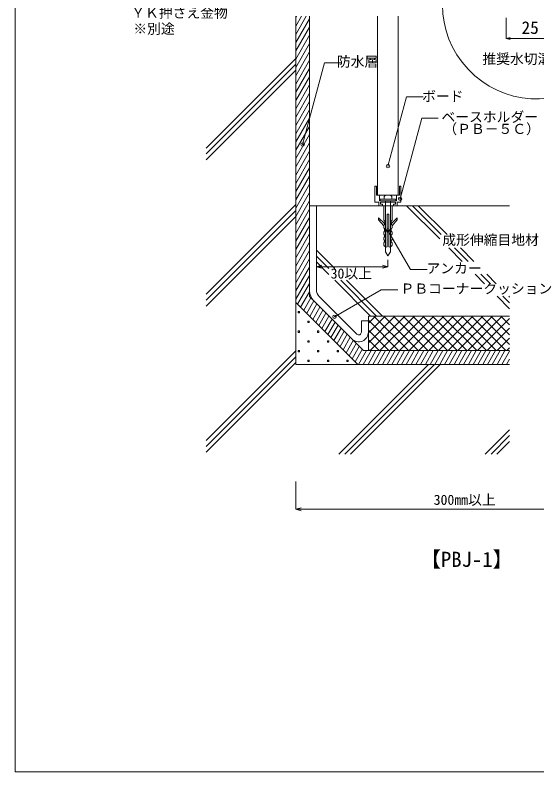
# Model space of a CAD drawing. Units: millimetres, scale not verified. Extents: x -675 to 675, y -471 to 460.
# Drawn here: x -675 to -297, y -440 to 109 of the extents above; entities that cross this region are included whole.
import ezdxf
from ezdxf.enums import TextEntityAlignment as Align

# ---------------------------------------------------------------- set-up
doc = ezdxf.new("R2010")
doc.units = ezdxf.units.MM
doc.header["$LTSCALE"] = 5
doc.header["$PDMODE"] = 32
doc.header["$PDSIZE"] = 2.5
doc.layers.add('1-0_芯・寸法線', color=7, linetype='Continuous', lineweight=18)
doc.layers.add('F-F', color=7, linetype='Continuous', lineweight=18)
doc.styles.add('ＭＳ ゴシック', font='')
doc.styles.get('ＭＳ ゴシック').set_extended_font_data('MS Gothic')

msp = doc.modelspace()

# ---------------------------------------------------------------- linework, layer by layer
at = {"layer": '1-0_芯・寸法線'}
for p, q in [((-471.601, 107.732), (-471.601, -144.619)), ((-471.601, 94.632), (-464.038, 107.732)), ((-471.601, 100.632), (-467.502, 107.732)), ((-471.601, 106.632), (-470.966, 107.732)), ((-471.601, 88.632), (-461.601, 105.953)), ((-461.601, 107.732), (-461.601, -35.483)), ((-412.238, 107.732), (-412.238, -21.919)), ((-397.238, 107.732), (-397.238, -21.919)), ((-319.141, 91.696), (-319.141, 106.696)), ((-471.601, 82.632), (-461.601, 99.953)), ((-471.601, 76.632), (-461.601, 93.953)), ((-471.601, 70.632), (-461.601, 87.953)), ((-319.141, 91.696), (-316.243, 92.473)), ((-319.141, 91.696), (-281.641, 91.696)), ((-319.141, 91.696), (-316.243, 90.92)), ((-536.601, 12.265), (-471.601, 77.265)), ((-471.601, 64.632), (-461.601, 81.953)), ((-536.601, 8.023), (-471.601, 73.023)), ((-471.601, 58.632), (-461.601, 75.953)), ((-450.729, 74.045), (-466.601, 14.812)), ((-450.729, 74.045), (-438.729, 74.045)), ((-536.601, 3.78), (-471.601, 68.78)), ((-471.601, 52.632), (-461.601, 69.953)), ((-471.601, 46.632), (-461.601, 63.953)), ((-471.601, 40.632), (-461.601, 57.953)), ((-471.601, 34.632), (-461.601, 51.953)), ((-471.601, 28.632), (-461.601, 45.953)), ((-471.601, 22.632), (-461.601, 39.953)), ((-471.601, 16.632), (-461.601, 33.953)), ((-471.601, 10.632), (-461.601, 27.953)), ((-471.601, 4.632), (-461.601, 21.953)), ((-471.601, -1.368), (-461.601, 15.953)), ((-471.601, -7.368), (-461.601, 9.953)), ((-471.601, -13.368), (-461.601, 3.953)), ((-471.601, -19.368), (-461.601, -2.047)), ((-471.601, -25.368), (-461.601, -8.047)), ((-471.601, -31.368), (-461.601, -14.047)), ((-414.188, -15.719), (-414.188, -26.819)), ((-413.288, -15.419), (-413.888, -15.419)), ((-412.988, -15.719), (-412.988, -21.919)), ((-396.488, -15.719), (-396.488, -21.919)), ((-395.588, -15.419), (-396.188, -15.419)), ((-395.288, -15.719), (-395.288, -26.819)), ((-471.601, -37.368), (-461.601, -20.047)), ((-411.288, -21.919), (-412.988, -21.919)), ((-397.238, -21.919), (-412.238, -21.919)), ((-406.621, -21.942), (-402.855, -21.942)), ((-398.188, -21.919), (-396.488, -21.919)), ((-471.601, -43.368), (-461.601, -26.047)), ((-413.888, -27.119), (-411.438, -27.119)), ((-411.438, -29.319), (-411.438, -27.119)), ((-410.988, -22.219), (-410.988, -25.919)), ((-410.988, -25.919), (-405.488, -25.919)), ((-410.419, -24.942), (-399.057, -24.942)), ((-410.419, -25.919), (-410.419, -24.942)), ((-410.419, -25.919), (-399.057, -25.919)), ((-410.238, -27.119), (-410.238, -28.419)), ((-410.238, -27.119), (-399.238, -27.119)), ((-405.488, -25.919), (-404.738, -26.219)), ((-404.738, -26.219), (-403.988, -25.919)), ((-403.988, -25.919), (-398.488, -25.919)), ((-399.238, -28.419), (-399.238, -27.119)), ((-399.057, -25.919), (-399.057, -24.942)), ((-398.488, -22.219), (-398.488, -25.919)), ((-395.588, -27.119), (-398.038, -27.119)), ((-398.038, -29.319), (-398.038, -27.119)), ((-536.601, -93.801), (-471.601, -28.801)), ((-471.601, -49.368), (-461.601, -32.047)), ((-456.601, -29.619), (-461.601, -29.619)), ((-456.601, -29.619), (-456.601, -90.506)), ((-456.601, -29.619), (-406.488, -29.619)), ((-411.138, -29.619), (-409.038, -29.619)), ((-409.038, -28.419), (-410.238, -28.419)), ((-408.738, -29.319), (-408.738, -28.719)), ((-407.738, -39.952), (-407.738, -29.619)), ((-407.738, -29.619), (-401.738, -29.619)), ((-402.988, -29.619), (-316.601, -29.619)), ((-401.738, -39.952), (-401.738, -29.619)), ((-400.738, -28.719), (-400.738, -29.319)), ((-400.438, -28.419), (-399.238, -28.419)), ((-400.438, -29.619), (-398.338, -29.619)), ((-391.233, -29.619), (-367.177, -53.675)), ((-386.991, -29.619), (-366.111, -50.498)), ((-382.748, -29.619), (-361.869, -50.498)), ((-536.601, -98.043), (-471.601, -33.043)), ((-536.601, -102.286), (-471.601, -37.286)), ((-471.601, -55.368), (-461.601, -38.047)), ((-461.601, -35.483), (-461.601, -95.477)), ((-405.276, -59.391), (-405.276, -35.625)), ((-405.276, -35.625), (-404.2, -35.625)), ((-404.2, -59.391), (-404.2, -35.625)), ((-471.601, -61.368), (-461.601, -44.047)), ((-407.834, -50.14), (-407.834, -48.788)), ((-401.642, -50.14), (-401.642, -48.788)), ((-471.601, -67.368), (-461.601, -50.047)), ((-407.809, -54.047), (-407.809, -52.86)), ((-401.667, -54.047), (-401.667, -52.86)), ((-471.601, -73.368), (-461.601, -56.047)), ((-360.723, -60.129), (-350.955, -69.898)), ((-356.48, -60.129), (-346.712, -69.898)), ((-352.238, -60.129), (-342.469, -69.898)), ((-471.601, -79.368), (-461.601, -62.047)), ((-456.601, -61.832), (-443.356, -75.077)), ((-471.601, -85.368), (-461.601, -68.047)), ((-456.601, -66.075), (-447.481, -75.195)), ((-456.601, -70.318), (-447.481, -79.438)), ((-471.601, -91.368), (-461.601, -74.047)), ((-456.601, -73.788), (-452.737, -72.753)), ((-456.601, -73.788), (-452.737, -74.823)), ((-404.738, -73.788), (-408.602, -72.753)), ((-404.738, -73.788), (-408.602, -74.823)), ((-471.601, -97.368), (-461.601, -80.047)), ((-341.599, -79.253), (-334.735, -86.117)), ((-337.356, -79.253), (-330.492, -86.117)), ((-333.114, -79.253), (-326.25, -86.117)), ((-470.228, -100.991), (-461.601, -86.047)), ((-443.26, -83.658), (-417.299, -109.619)), ((-439.017, -83.658), (-413.057, -109.619)), ((-434.775, -83.658), (-408.814, -109.619)), ((-468.032, -103.187), (-461.601, -92.047)), ((-409.616, -90.511), (-443.48, -110.062)), ((-409.616, -90.511), (-397.616, -90.511)), ((-465.836, -105.383), (-460.66, -96.418)), ((-463.64, -107.58), (-458.464, -98.614)), ((-461.601, -95.477), (-422.459, -134.619)), ((-427.373, -122.634), (-454.55, -95.456)), ((-325.624, -95.228), (-316.601, -104.252)), ((-321.381, -95.228), (-316.601, -100.009)), ((-317.139, -95.228), (-316.601, -95.766)), ((-471.601, -99.619), (-426.601, -144.619)), ((-461.444, -109.776), (-456.267, -100.81)), ((-459.248, -111.972), (-454.071, -103.006)), ((-457.052, -114.168), (-451.875, -105.202)), ((-454.855, -116.364), (-449.679, -107.398)), ((-452.659, -118.56), (-447.483, -109.595)), ((-418.959, -134.619), (-418.959, -109.619)), ((-418.959, -109.619), (-316.601, -109.619)), ((-418.959, -128.894), (-399.684, -109.619)), ((-418.959, -121.823), (-406.755, -109.619)), ((-418.959, -114.752), (-413.826, -109.619)), ((-417.613, -134.619), (-392.613, -109.619)), ((-414.911, -109.619), (-389.911, -134.619)), ((-410.542, -134.619), (-385.542, -109.619)), ((-407.84, -109.619), (-382.84, -134.619)), ((-403.471, -134.619), (-378.471, -109.619)), ((-400.769, -109.619), (-375.769, -134.619)), ((-396.399, -134.619), (-371.399, -109.619)), ((-393.698, -109.619), (-368.698, -134.619)), ((-389.328, -134.619), (-364.328, -109.619)), ((-386.627, -109.619), (-361.627, -134.619)), ((-382.257, -134.619), (-357.257, -109.619)), ((-379.556, -109.619), (-354.556, -134.619)), ((-375.186, -134.619), (-350.186, -109.619)), ((-372.485, -109.619), (-347.485, -134.619)), ((-368.115, -134.619), (-343.115, -109.619)), ((-365.414, -109.619), (-340.414, -134.619)), ((-361.044, -134.619), (-336.044, -109.619)), ((-358.342, -109.619), (-333.342, -134.619)), ((-353.973, -134.619), (-328.973, -109.619)), ((-351.271, -109.619), (-326.271, -134.619)), ((-346.902, -134.619), (-321.902, -109.619)), ((-344.2, -109.619), (-319.2, -134.619)), ((-337.129, -109.619), (-316.601, -130.147)), ((-330.058, -109.619), (-316.601, -123.076)), ((-322.987, -109.619), (-316.601, -116.005)), ((-450.463, -120.757), (-445.287, -111.791)), ((-448.267, -122.953), (-443.091, -113.987)), ((-423.959, -112.913), (-418.959, -112.913)), ((-423.959, -121.219), (-423.959, -112.913)), ((-418.959, -112.642), (-396.982, -134.619)), ((-339.831, -134.619), (-316.601, -111.389)), ((-446.071, -125.149), (-440.894, -116.183)), ((-443.875, -127.345), (-438.698, -118.379)), ((-441.678, -129.541), (-436.502, -120.575)), ((-418.959, -119.713), (-404.053, -134.619)), ((-332.76, -134.619), (-316.601, -118.46)), ((-439.482, -131.737), (-434.306, -122.772)), ((-437.286, -133.933), (-432.11, -124.968)), ((-325.689, -134.619), (-316.601, -125.531)), ((-435.09, -136.13), (-429.914, -127.164)), ((-432.894, -138.326), (-427.717, -129.36)), ((-430.698, -140.522), (-425.521, -131.556)), ((-418.959, -126.784), (-411.124, -134.619)), ((-536.601, -199.867), (-471.601, -134.867)), ((-428.502, -142.718), (-423.325, -133.752)), ((-426.135, -144.619), (-420.361, -134.619)), ((-422.671, -144.619), (-416.897, -134.619)), ((-422.459, -134.619), (-316.601, -134.619)), ((-419.207, -144.619), (-413.433, -134.619)), ((-418.959, -133.856), (-418.195, -134.619)), ((-415.743, -144.619), (-409.969, -134.619)), ((-412.278, -144.619), (-406.505, -134.619)), ((-408.814, -144.619), (-403.041, -134.619)), ((-405.35, -144.619), (-399.577, -134.619)), ((-401.886, -144.619), (-396.113, -134.619)), ((-398.422, -144.619), (-392.649, -134.619)), ((-394.958, -144.619), (-389.184, -134.619)), ((-391.494, -144.619), (-385.72, -134.619)), ((-388.03, -144.619), (-382.256, -134.619)), ((-384.566, -144.619), (-378.792, -134.619)), ((-381.102, -144.619), (-375.328, -134.619)), ((-377.637, -144.619), (-371.864, -134.619)), ((-374.173, -144.619), (-368.4, -134.619)), ((-370.709, -144.619), (-364.936, -134.619)), ((-367.245, -144.619), (-361.472, -134.619)), ((-363.781, -144.619), (-358.008, -134.619)), ((-360.317, -144.619), (-354.543, -134.619)), ((-356.853, -144.619), (-351.079, -134.619)), ((-353.389, -144.619), (-347.615, -134.619)), ((-349.925, -144.619), (-344.151, -134.619)), ((-346.461, -144.619), (-340.687, -134.619)), ((-342.996, -144.619), (-337.223, -134.619)), ((-339.532, -144.619), (-333.759, -134.619)), ((-336.068, -144.619), (-330.295, -134.619)), ((-332.604, -144.619), (-326.831, -134.619)), ((-329.14, -144.619), (-323.367, -134.619)), ((-325.676, -144.619), (-319.902, -134.619)), ((-322.212, -144.619), (-316.601, -134.9)), ((-318.618, -134.619), (-316.601, -132.602)), ((-536.601, -204.109), (-471.601, -139.109)), ((-318.748, -144.619), (-316.601, -140.9)), ((-536.601, -208.352), (-471.601, -143.352)), ((-471.601, -144.619), (-316.601, -144.619)), ((-440.287, -209.619), (-375.287, -144.619)), ((-436.044, -209.619), (-371.044, -144.619)), ((-431.801, -209.619), (-366.801, -144.619)), ((-334.221, -209.619), (-316.601, -191.999)), ((-329.978, -209.619), (-316.601, -196.241)), ((-325.735, -209.619), (-316.601, -200.484)), ((-471.601, -249.619), (-471.601, -229.619)), ((-471.601, -249.619), (-467.737, -248.584)), ((-471.601, -249.619), (-226.601, -249.619)), ((-471.601, -249.619), (-467.737, -250.654))]:
    msp.add_line(p, q, dxfattribs=at)
for points in [[(-404.738, -0.892), (-391.244, 49.468), (-379.244, 49.468)], [(-395.938, -24.533), (-380.269, 33.943), (-368.269, 33.943)], [(-407.493, -24.942), (-407.493, -22.814), (-406.621, -21.942)], [(-401.983, -24.942), (-401.983, -22.814), (-402.855, -21.942)], [(-404.738, -65.919), (-406.488, -62.888), (-406.488, -25.919)], [(-404.738, -65.919), (-402.988, -62.888), (-402.988, -25.919)], [(-406.969, -42.672), (-411.505, -38.418), (-411.505, -39.811), (-407.702, -44.05)], [(-407.702, -45.533), (-407.702, -43.754), (-406.969, -43.022), (-406.969, -40.72), (-407.738, -39.952)], [(-402.507, -42.672), (-397.971, -38.418), (-397.971, -39.811), (-401.774, -44.05)], [(-401.774, -45.533), (-401.774, -43.754), (-402.507, -43.022), (-402.507, -40.72), (-401.738, -39.952)], [(-407.834, -48.788), (-407.145, -48.097), (-407.145, -46.091), (-407.702, -45.533)], [(-404.738, -47.545), (-388.424, -75.802), (-376.424, -75.802)], [(-401.642, -48.788), (-402.331, -48.097), (-402.331, -46.091), (-401.774, -45.533)], [(-407.809, -52.86), (-407.145, -52.2), (-407.145, -50.896), (-407.834, -50.14)], [(-407.145, -55.86), (-407.145, -54.709), (-407.809, -54.047)], [(-401.667, -52.86), (-402.331, -52.2), (-402.331, -50.896), (-401.642, -50.14)], [(-402.331, -55.86), (-402.331, -54.709), (-401.667, -54.047)], [(-407.793, -58.234), (-407.793, -56.506), (-407.145, -55.86)], [(-401.683, -58.234), (-401.683, -56.506), (-402.331, -55.86)], [(-456.601, -73.788), (-404.738, -73.788), (-404.738, -68.788)]]:
    msp.add_lwpolyline(points, dxfattribs=at)
for points in [[(-468.873, -107.251), (-469.873, -107.251), (-469.873, -106.251), (-468.873, -106.251)], [(-461.802, -114.322), (-462.802, -114.322), (-462.802, -113.322), (-461.802, -113.322)], [(-468.873, -121.393), (-469.873, -121.393), (-469.873, -120.393), (-468.873, -120.393)], [(-454.731, -121.393), (-455.731, -121.393), (-455.731, -120.393), (-454.731, -120.393)], [(-461.802, -128.464), (-462.802, -128.464), (-462.802, -127.464), (-461.802, -127.464)], [(-447.66, -128.464), (-448.66, -128.464), (-448.66, -127.464), (-447.66, -127.464)], [(-468.873, -135.536), (-469.873, -135.536), (-469.873, -134.536), (-468.873, -134.536)], [(-454.731, -135.536), (-455.731, -135.536), (-455.731, -134.536), (-454.731, -134.536)], [(-440.589, -135.536), (-441.589, -135.536), (-441.589, -134.536), (-440.589, -134.536)], [(-461.802, -142.607), (-462.802, -142.607), (-462.802, -141.607), (-461.802, -141.607)], [(-447.66, -142.607), (-448.66, -142.607), (-448.66, -141.607), (-447.66, -141.607)], [(-433.518, -142.607), (-434.518, -142.607), (-434.518, -141.607), (-433.518, -141.607)]]:
    msp.add_lwpolyline(points, close=True, dxfattribs=at)
for centre, radius, start, end in [((-296.974, 116.196), 68.322, 137.10641, 122.02478), ((-413.888, -15.719), 0.3, 90, 180), ((-413.288, -15.719), 0.3, 0, 90), ((-396.188, -15.719), 0.3, 90, 180), ((-395.588, -15.719), 0.3, 0, 90), ((-411.288, -22.219), 0.3, 0, 90), ((-398.188, -22.219), 0.3, 90, 180), ((-413.888, -26.819), 0.3, 180, 270), ((-395.588, -26.819), 0.3, 270, 0), ((-411.138, -29.319), 0.3, 180, 270), ((-409.038, -28.719), 0.3, 0, 90), ((-409.038, -29.319), 0.3, 270, 0), ((-400.438, -28.719), 0.3, 90, 180), ((-400.438, -29.319), 0.3, 180, 270), ((-398.338, -29.319), 0.3, 270, 0), ((-404.352, -56.026), 4.089, 212.69021, 236.46874), ((-405.975, -58.432), 1.187, 237.63371, 306.10756), ((-403.501, -58.432), 1.187, 233.89244, 302.36629), ((-405.124, -56.026), 4.089, 303.53126, 327.30979), ((-449.601, -90.506), 12, 180, 225), ((-449.601, -90.506), 7, 180, 225), ((-425.959, -121.219), 7, 225, 0), ((-425.959, -121.219), 2, 225, 0)]:
    msp.add_arc(centre, radius, start, end, dxfattribs=at)
for p in [(-466.601, 14.812), (-404.738, -0.892), (-395.938, -24.533), (-404.738, -47.545), (-443.48, -110.062)]:
    msp.add_point(p, dxfattribs=at)
at = {"layer": 'F-F'}
msp.add_line((-675, 460), (-675, -440), dxfattribs=at)
msp.add_lwpolyline([(-675, 460), (675, 460), (675, -440), (-675, -440)], dxfattribs=at)

# ---------------------------------------------------------------- texts
at = {"layer": '1-0_芯・寸法線', "style": 'ＭＳ ゴシック'}
for s, height, p in [('ＹＫ押さえ金物', 7.331, (-590.826, 104.441)), ('※別途', 7.331, (-589.283, 92.862)), ('25', 9.164, (-307.891, 92.201)), ('防水層', 7.331, (-441.729, 69.045)), ('推奨水切溝寸法', 7.331, (-336.303, 70.997)), ('ボード', 7.331, (-380.001, 43.916)), ('ベースホルダー', 7.331, (-365.962, 28.943)), ('（ＰＢ－５Ｃ）', 7.331, (-364.592, 20.252)), ('成形伸縮目地材', 7.331, (-365.349, -60.186)), ('アンカー', 7.331, (-376.803, -80.802)), ('30以上', 7.331, (-446.306, -84.581)), ('ＰＢコーナークッション', 7.331, (-395.622, -95.511)), ('300mm以上', 7.331, (-371.601, -248.619)), ('【PBJ-1】', 11, (-381.324, -294.724))]:
    msp.add_text(s, height=height, dxfattribs=at).set_placement(p, align=Align.BOTTOM_LEFT)

doc.saveas('drawing.dxf')
